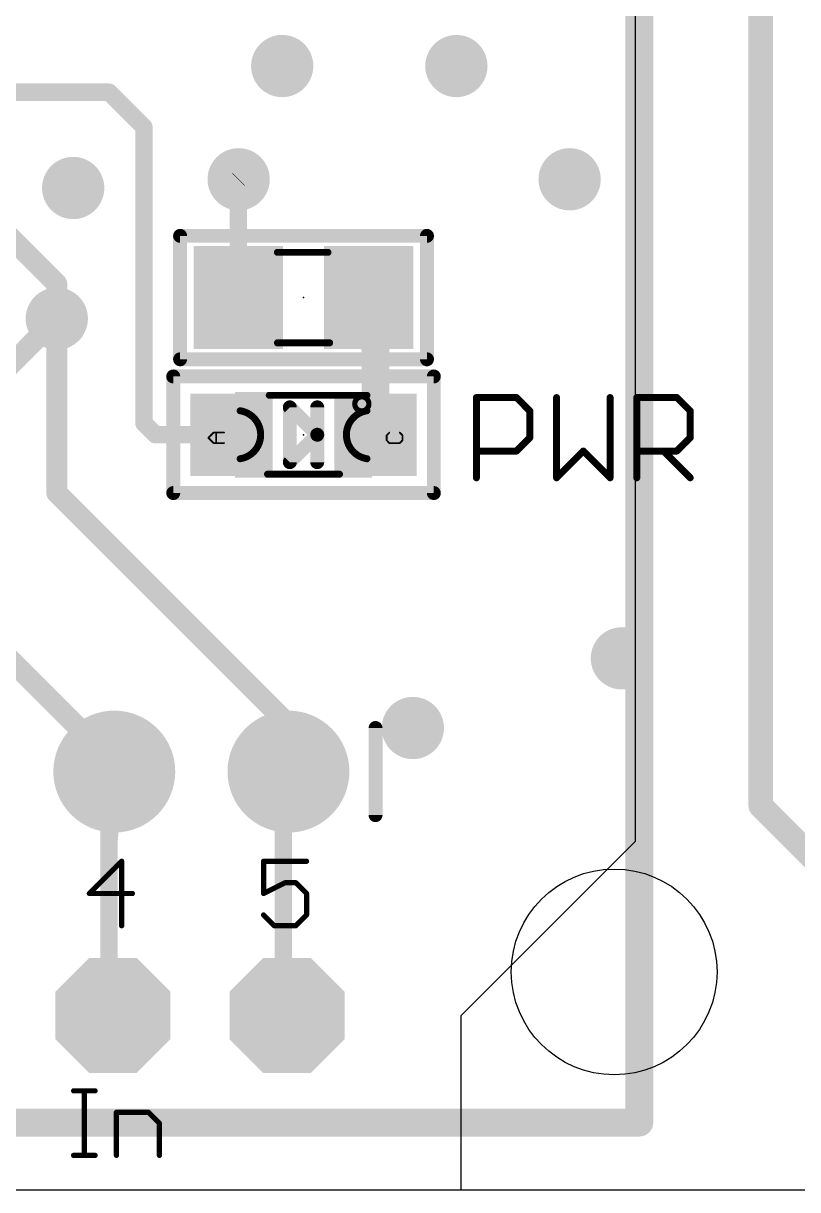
# Model space of a CAD drawing. Extents: x -16 to 117, y 0 to 53.
# Drawn here: x 43.45 to 54.75, y 0 to 17.01 of the extents above; entities that cross this region are included whole.
import ezdxf

# ---------------------------------------------------------------- set-up
doc = ezdxf.new("R2010")
doc.units = 0
for name, color, linetype in [('1', 12, 'CONTINUOUS'), ('16', 132, 'CONTINUOUS'), ('17', 110, 'CONTINUOUS'), ('18', 110, 'CONTINUOUS'), ('20', 53, 'CONTINUOUS'), ('21', 53, 'CONTINUOUS'), ('23', 53, 'CONTINUOUS'), ('51', 253, 'CONTINUOUS')]:
    doc.layers.add(name, color=color, linetype=linetype)

# ---------------------------------------------------------------- blocks, each defined once
blk = doc.blocks.new('RECT')
blk.add_solid([(-0.5, -0.5), (0.5, -0.5), (-0.5, 0.5), (0.5, 0.5)])
blk = doc.blocks.new('ROUNDP')
at = {"const_width": 0.5}
blk.add_lwpolyline([(0, -0.25, 1), (0, 0.25, 1), (0, -0.25)], format="xyb", dxfattribs=at)
blk = doc.blocks.new('OCTAGONP')
at = {"const_width": 0.5}
blk.add_lwpolyline([(-0.25, -0.1036), (-0.25, 0.1036), (-0.1036, 0.25), (0.1036, 0.25), (0.25, 0.1036), (0.25, -0.1036), (0.1036, -0.25), (-0.1036, -0.25), (-0.25, -0.1036), (-0.25, 0.1036)], dxfattribs=at)
blk = doc.blocks.new('ROUNDV')
at = {"const_width": 0.5}
blk.add_lwpolyline([(0, -0.25, 1), (0, 0.25, 1), (0, -0.25)], format="xyb", dxfattribs=at)

msp = doc.modelspace()

# ---------------------------------------------------------------- linework, layer by layer
at = {"layer": '1'}
for points, const_width in [([(54.206, 5.596), (54.206, 19.068)], 0.3556), ([(40.894, 16.002), (44.704, 16.002)], 0.254), ([(44.704, 16.002), (45.212, 15.494)], 0.254), ([(45.212, 15.494), (45.212, 11.176)], 0.254), ([(46.59, 14.728), (46.594, 14.732)], 0.254), ([(46.59, 13.007), (46.59, 14.728)], 0.254), ([(43.942, 13.208), (42.672, 14.478)], 0.3048), ([(43.942, 12.7), (43.942, 13.208)], 0.3048), ([(48.59, 12.245), (48.49, 13.007)], 0.4064), ([(43.942, 12.7), (43.942, 10.16)], 0.3048), ([(48.59, 11.007), (48.59, 12.245)], 0.4064), ([(45.212, 11.176), (45.381, 11.007)], 0.254), ([(45.381, 11.007), (46.49, 11.007)], 0.254), ([(43.942, 10.16), (47.244, 6.858)], 0.3048), ([(42.418, 8.575), (44.704, 6.289)], 0.3048), ([(47.244, 6.858), (47.244, 6.096)], 0.3048), ([(44.704, 6.289), (44.704, 6.096)], 0.3048), ([(44.704, 6.096), (44.7802, 6.096)], 0.3048), ([(44.7802, 6.096), (44.704, 5.08)], 0.254), ([(44.7802, 6.096), (44.704, 5.1562)], 0.254), ([(47.244, 6.096), (47.3202, 6.096)], 0.3048), ([(47.3202, 6.096), (47.3202, 5.5118)], 0.254), ([(47.244, 5.588), (47.244, 2.596)], 0.254), ([(47.3202, 5.5118), (47.244, 5.588)], 0.254), ([(54.206, 5.596), (55.992, 3.81)], 0.3556), ([(44.704, 5.08), (44.704, 5.461)], 0.254), ([(44.704, 5.08), (44.704, 2.596)], 0.254), ([(44.704, 2.596), (44.76, 2.54)], 0.254), ([(47.244, 2.596), (47.3, 2.54)], 0.254)]:
    msp.add_lwpolyline(points, dxfattribs=dict(at, const_width=const_width))
for points, const_width in [([(44.7489, 16.0469, 1), (44.6591, 15.9571)], 0.127), ([(44.704, 15.9385, 1), (44.704, 16.0655)], 0.127), ([(45.2755, 15.494, 1), (45.1485, 15.494)], 0.127), ([(45.1671, 15.4491, 1), (45.2569, 15.5389)], 0.127), ([(46.6535, 14.728, 1), (46.5265, 14.728)], 0.127), ([(46.5451, 14.7729, 1), (46.6349, 14.6831)], 0.127), ([(46.6389, 14.6871, 1), (46.5491, 14.7769)], 0.127), ([(44.0182, 13.208, 1), (43.8658, 13.208)], 0.1524), ([(43.8881, 13.1541, 1), (43.9959, 13.2619)], 0.1524), ([(48.5907, 13.0202, 1), (48.3893, 12.9938)], 0.2032), ([(46.5265, 13.007, 1), (46.6535, 13.007)], 0.127), ([(44.0182, 12.7, 1), (43.8658, 12.7)], 0.1524), ([(43.8658, 12.7, 1), (44.0182, 12.7)], 0.1524), ([(48.6916, 12.245, 1), (48.4884, 12.245)], 0.2032), ([(48.4893, 12.2318, 1), (48.6907, 12.2582)], 0.2032), ([(45.2569, 11.2209, 1), (45.1671, 11.1311)], 0.127), ([(45.1485, 11.176, 1), (45.2755, 11.176)], 0.127), ([(45.381, 11.0705, 1), (45.381, 10.9435)], 0.127), ([(45.3361, 10.9621, 1), (45.4259, 11.0519)], 0.127), ([(46.49, 10.9435, 1), (46.49, 11.0705)], 0.127), ([(48.4884, 11.007, 1), (48.6916, 11.007)], 0.2032), ([(43.9959, 10.2139, 1), (43.8881, 10.1061)], 0.1524), ([(43.8658, 10.16, 1), (44.0182, 10.16)], 0.1524), ([(47.3202, 6.858, 1), (47.1678, 6.858)], 0.1524), ([(47.1901, 6.8041, 1), (47.2979, 6.9119)], 0.1524), ([(44.7802, 6.289, 1), (44.6278, 6.289)], 0.1524), ([(44.6501, 6.2351, 1), (44.7579, 6.3429)], 0.1524), ([(44.704, 6.1722, 1), (44.704, 6.0198)], 0.1524), ([(44.6278, 6.096, 1), (44.7802, 6.096)], 0.1524), ([(44.8435, 6.0913, 1), (44.7169, 6.1007)], 0.127), ([(44.8435, 6.0909, 1), (44.7169, 6.1011)], 0.127), ([(44.7802, 6.0198, 1), (44.7802, 6.1722)], 0.1524), ([(47.244, 6.1722, 1), (47.244, 6.0198)], 0.1524), ([(47.1678, 6.096, 1), (47.3202, 6.096)], 0.1524), ([(47.3837, 6.096, 1), (47.2567, 6.096)], 0.127), ([(47.3202, 6.0198, 1), (47.3202, 6.1722)], 0.1524), ([(47.3075, 5.588, 1), (47.1805, 5.588)], 0.127), ([(47.2889, 5.6329, 1), (47.1991, 5.5431)], 0.127), ([(47.2753, 5.4669, 1), (47.3651, 5.5567)], 0.127), ([(54.2689, 5.6589, 1), (54.1431, 5.5331)], 0.1778), ([(54.1171, 5.596, 1), (54.2949, 5.596)], 0.1778), ([(44.7675, 5.461, 1), (44.6405, 5.461)], 0.127), ([(47.2567, 5.5118, 1), (47.3837, 5.5118)], 0.127), ([(44.6407, 5.1613, 1), (44.7673, 5.1511)], 0.127), ([(44.7675, 5.08, 1), (44.6405, 5.08)], 0.127), ([(44.6407, 5.0847, 1), (44.7673, 5.0753)], 0.127), ([(44.6405, 5.08, 1), (44.7675, 5.08)], 0.127), ([(44.7489, 2.6409, 1), (44.6591, 2.5511)], 0.127), ([(47.2889, 2.6409, 1), (47.1991, 2.5511)], 0.127), ([(44.6405, 2.596, 1), (44.7675, 2.596)], 0.127), ([(44.7151, 2.4951, 1), (44.8049, 2.5849)], 0.127), ([(47.1805, 2.596, 1), (47.3075, 2.596)], 0.127), ([(47.2551, 2.4951, 1), (47.3449, 2.5849)], 0.127)]:
    msp.add_lwpolyline(points, format="xyb", dxfattribs=dict(at, const_width=const_width))
at = {"layer": '16'}
for points, const_width in [([(52.436, 0.978), (52.436, 52.832)], 0.4064), ([(41.91, 10.668), (43.942, 12.7)], 0.3048), ([(0.366, 0.978), (52.436, 0.978)], 0.4064)]:
    msp.add_lwpolyline(points, dxfattribs=dict(at, const_width=const_width))
for points, const_width in [([(43.9959, 12.6461, 1), (43.8881, 12.7539)], 0.1524), ([(52.3344, 0.978, 1), (52.5376, 0.978)], 0.2032), ([(52.436, 0.8764, 1), (52.436, 1.0796)], 0.2032)]:
    msp.add_lwpolyline(points, format="xyb", dxfattribs=dict(at, const_width=const_width))
at = {"layer": '20'}
msp.add_line((3, 0), (114.46, 0), dxfattribs=at)
msp.add_circle((52.07, 3.175), 1.5, dxfattribs=at)
at = {"layer": '21'}
for points, const_width in [([(45.74, 12.107), (45.74, 13.907)], 0.2032), ([(45.74, 13.907), (49.34, 13.907)], 0.2032), ([(49.34, 13.907), (49.34, 12.107)], 0.2032), ([(49.34, 12.107), (45.74, 12.107)], 0.2032), ([(45.64, 10.157), (45.64, 11.857)], 0.2032), ([(45.64, 11.857), (49.44, 11.857)], 0.2032), ([(49.44, 11.857), (49.44, 10.157)], 0.2032), ([(50.0608, 10.3798), (50.0608, 11.5492)], 0.1016), ([(50.0608, 11.5492), (50.6455, 11.5492)], 0.1016), ([(50.6455, 11.5492), (50.8404, 11.3543)], 0.1016), ([(51.2302, 11.5492), (51.2302, 10.3798)], 0.1016), ([(52.0098, 10.3798), (52.0098, 11.5492)], 0.1016), ([(52.3996, 10.3798), (52.3996, 11.5492)], 0.1016), ([(52.3996, 11.5492), (52.9843, 11.5492)], 0.1016), ([(52.9843, 11.5492), (53.1792, 11.3543)], 0.1016), ([(47.74, 11.007), (47.34, 11.407)], 0.2032), ([(47.34, 11.407), (47.34, 10.607)], 0.2032), ([(47.74, 11.407), (47.74, 11.007)], 0.2032), ([(50.8404, 11.3543), (50.8404, 10.9645)], 0.1016), ([(53.1792, 11.3543), (53.1792, 10.9645)], 0.1016), ([(47.34, 10.607), (47.74, 11.007)], 0.2032), ([(47.74, 11.007), (47.74, 10.607)], 0.2032), ([(50.8404, 10.9645), (50.6455, 10.7696)], 0.1016), ([(53.1792, 10.9645), (52.9843, 10.7696)], 0.1016), ([(50.6455, 10.7696), (50.0608, 10.7696)], 0.1016), ([(51.2302, 10.3798), (51.62, 10.7696)], 0.1016), ([(51.62, 10.7696), (52.0098, 10.3798)], 0.1016), ([(52.9843, 10.7696), (52.3996, 10.7696)], 0.1016), ([(52.7894, 10.7696), (53.1792, 10.3798)], 0.1016), ([(49.44, 10.157), (45.64, 10.157)], 0.2032), ([(44.8874, 4.7887), (44.4171, 4.3184)], 0.0762), ([(44.8874, 3.8481), (44.8874, 4.7887)], 0.0762), ([(47.5842, 4.7887), (46.9571, 4.7887)], 0.0762), ([(46.9571, 4.7887), (46.9571, 4.3184)], 0.0762), ([(46.9571, 4.3184), (47.2706, 4.4752)], 0.0762), ([(47.2706, 4.4752), (47.4274, 4.4752)], 0.0762), ([(47.4274, 4.4752), (47.5842, 4.3184)], 0.0762), ([(44.4171, 4.3184), (45.0442, 4.3184)], 0.0762), ([(47.5842, 4.3184), (47.5842, 4.0049)], 0.0762), ([(47.1139, 3.8481), (46.9571, 4.0049)], 0.0762), ([(47.5842, 4.0049), (47.4274, 3.8481)], 0.0762), ([(47.4274, 3.8481), (47.1139, 3.8481)], 0.0762), ([(44.187, 1.441), (44.5005, 1.441)], 0.0762), ([(44.3438, 0.5004), (44.3438, 1.441)], 0.0762), ([(44.8107, 0.5004), (44.8107, 1.1275)], 0.0762), ([(44.8107, 1.1275), (45.281, 1.1275)], 0.0762), ([(45.281, 1.1275), (45.4377, 0.9707)], 0.0762), ([(45.4377, 0.9707), (45.4377, 0.5004)], 0.0762), ([(44.187, 0.5004), (44.5005, 0.5004)], 0.0762)]:
    msp.add_lwpolyline(points, dxfattribs=dict(at, const_width=const_width))
for points, const_width in [([(45.7908, 13.907, 1), (45.6892, 13.907)], 0.1016), ([(45.74, 13.9578, 1), (45.74, 13.8562)], 0.1016), ([(49.3908, 13.907, 1), (49.2892, 13.907)], 0.1016), ([(49.34, 13.8562, 1), (49.34, 13.9578)], 0.1016), ([(45.74, 12.1578, 1), (45.74, 12.0562)], 0.1016), ([(45.6892, 12.107, 1), (45.7908, 12.107)], 0.1016), ([(49.2892, 12.107, 1), (49.3908, 12.107)], 0.1016), ([(49.34, 12.0562, 1), (49.34, 12.1578)], 0.1016), ([(45.6908, 11.857, 1), (45.5892, 11.857)], 0.1016), ([(45.64, 11.9078, 1), (45.64, 11.8062)], 0.1016), ([(49.4908, 11.857, 1), (49.3892, 11.857)], 0.1016), ([(49.44, 11.8062, 1), (49.44, 11.9078)], 0.1016), ([(50.0862, 11.5492, 1), (50.0354, 11.5492)], 0.0508), ([(50.0608, 11.5746, 1), (50.0608, 11.5238)], 0.0508), ([(50.6635, 11.5672, 1), (50.6275, 11.5312)], 0.0508), ([(50.6455, 11.5238, 1), (50.6455, 11.5746)], 0.0508), ([(51.2556, 11.5492, 1), (51.2048, 11.5492)], 0.0508), ([(52.0352, 11.5492, 1), (51.9844, 11.5492)], 0.0508), ([(52.425, 11.5492, 1), (52.3742, 11.5492)], 0.0508), ([(52.3996, 11.5746, 1), (52.3996, 11.5238)], 0.0508), ([(53.0023, 11.5672, 1), (52.9663, 11.5312)], 0.0508), ([(52.9843, 11.5238, 1), (52.9843, 11.5746)], 0.0508), ([(47.3759, 11.4429, 1), (47.3041, 11.3711)], 0.1016), ([(47.3908, 11.407, 1), (47.2892, 11.407)], 0.1016), ([(47.7908, 11.407, 1), (47.6892, 11.407)], 0.1016), ([(50.8658, 11.3543, 1), (50.815, 11.3543)], 0.0508), ([(50.8224, 11.3363, 1), (50.8584, 11.3723)], 0.0508), ([(53.2046, 11.3543, 1), (53.1538, 11.3543)], 0.0508), ([(53.1612, 11.3363, 1), (53.1972, 11.3723)], 0.0508), ([(47.7908, 11.007, 1), (47.6892, 11.007)], 0.1016), ([(47.6892, 11.007, 1), (47.7908, 11.007)], 0.1016), ([(47.7759, 10.9711, 1), (47.7041, 11.0429)], 0.1016), ([(47.7041, 10.9711, 1), (47.7759, 11.0429)], 0.1016), ([(50.815, 10.9645, 1), (50.8658, 10.9645)], 0.0508), ([(50.8584, 10.9465, 1), (50.8224, 10.9825)], 0.0508), ([(53.1538, 10.9645, 1), (53.2046, 10.9645)], 0.0508), ([(53.1972, 10.9465, 1), (53.1612, 10.9825)], 0.0508), ([(50.0608, 10.795, 1), (50.0608, 10.7442)], 0.0508), ([(50.6275, 10.7876, 1), (50.6635, 10.7516)], 0.0508), ([(50.6455, 10.7442, 1), (50.6455, 10.795)], 0.0508), ([(51.638, 10.7876, 1), (51.602, 10.7516)], 0.0508), ([(51.638, 10.7516, 1), (51.602, 10.7876)], 0.0508), ([(52.3996, 10.795, 1), (52.3996, 10.7442)], 0.0508), ([(52.8074, 10.7876, 1), (52.7714, 10.7516)], 0.0508), ([(52.9663, 10.7876, 1), (53.0023, 10.7516)], 0.0508), ([(52.9843, 10.7442, 1), (52.9843, 10.795)], 0.0508), ([(47.3041, 10.6429, 1), (47.3759, 10.5711)], 0.1016), ([(47.2892, 10.607, 1), (47.3908, 10.607)], 0.1016), ([(47.6892, 10.607, 1), (47.7908, 10.607)], 0.1016), ([(50.0354, 10.3798, 1), (50.0862, 10.3798)], 0.0508), ([(51.2122, 10.3978, 1), (51.2482, 10.3618)], 0.0508), ([(51.2048, 10.3798, 1), (51.2556, 10.3798)], 0.0508), ([(51.9844, 10.3798, 1), (52.0352, 10.3798)], 0.0508), ([(51.9918, 10.3618, 1), (52.0278, 10.3978)], 0.0508), ([(52.3742, 10.3798, 1), (52.425, 10.3798)], 0.0508), ([(53.1612, 10.3618, 1), (53.1972, 10.3978)], 0.0508), ([(45.64, 10.2078, 1), (45.64, 10.1062)], 0.1016), ([(45.5892, 10.157, 1), (45.6908, 10.157)], 0.1016), ([(49.3892, 10.157, 1), (49.4908, 10.157)], 0.1016), ([(49.44, 10.1062, 1), (49.44, 10.2078)], 0.1016), ([(44.9064, 4.7887, 1), (44.8683, 4.7887)], 0.0381), ([(44.9009, 4.7752, 1), (44.8739, 4.8022)], 0.0381), ([(46.9571, 4.8078, 1), (46.9571, 4.7697)], 0.0381), ([(46.9762, 4.7887, 1), (46.9381, 4.7887)], 0.0381), ([(47.5842, 4.7697, 1), (47.5842, 4.8078)], 0.0381), ([(47.2706, 4.4942, 1), (47.2706, 4.4561)], 0.0381), ([(47.2792, 4.4581, 1), (47.2621, 4.4922)], 0.0381), ([(47.4409, 4.4886, 1), (47.4139, 4.4617)], 0.0381), ([(47.4274, 4.4561, 1), (47.4274, 4.4942)], 0.0381), ([(44.4171, 4.3375, 1), (44.4171, 4.2994)], 0.0381), ([(44.4036, 4.3319, 1), (44.4306, 4.3049)], 0.0381), ([(45.0442, 4.2994, 1), (45.0442, 4.3375)], 0.0381), ([(46.9486, 4.3354, 1), (46.9656, 4.3014)], 0.0381), ([(46.9381, 4.3184, 1), (46.9762, 4.3184)], 0.0381), ([(47.6032, 4.3184, 1), (47.5651, 4.3184)], 0.0381), ([(47.5707, 4.3049, 1), (47.5976, 4.3319)], 0.0381), ([(46.9706, 4.0183, 1), (46.9436, 3.9914)], 0.0381), ([(47.5651, 4.0049, 1), (47.6032, 4.0049)], 0.0381), ([(47.5976, 3.9914, 1), (47.5707, 4.0183)], 0.0381), ([(44.8683, 3.8481, 1), (44.9064, 3.8481)], 0.0381), ([(47.1139, 3.8672, 1), (47.1139, 3.8291)], 0.0381), ([(47.1004, 3.8346, 1), (47.1273, 3.8616)], 0.0381), ([(47.4139, 3.8616, 1), (47.4409, 3.8346)], 0.0381), ([(47.4274, 3.8291, 1), (47.4274, 3.8672)], 0.0381), ([(44.187, 1.4601, 1), (44.187, 1.422)], 0.0381), ([(44.3628, 1.441, 1), (44.3247, 1.441)], 0.0381), ([(44.5005, 1.422, 1), (44.5005, 1.4601)], 0.0381), ([(44.8297, 1.1275, 1), (44.7916, 1.1275)], 0.0381), ([(44.8107, 1.1465, 1), (44.8107, 1.1084)], 0.0381), ([(45.2944, 1.1409, 1), (45.2675, 1.114)], 0.0381), ([(45.281, 1.1084, 1), (45.281, 1.1465)], 0.0381), ([(45.4568, 0.9707, 1), (45.4187, 0.9707)], 0.0381), ([(45.4243, 0.9572, 1), (45.4512, 0.9842)], 0.0381), ([(44.187, 0.5195, 1), (44.187, 0.4814)], 0.0381), ([(44.3247, 0.5004, 1), (44.3628, 0.5004)], 0.0381), ([(44.5005, 0.4814, 1), (44.5005, 0.5195)], 0.0381), ([(44.7916, 0.5004, 1), (44.8297, 0.5004)], 0.0381), ([(45.4187, 0.5004, 1), (45.4568, 0.5004)], 0.0381)]:
    msp.add_lwpolyline(points, format="xyb", dxfattribs=dict(at, const_width=const_width))
at = {"layer": '23'}
for p in [(47.54, 13.007), (47.54, 11.007)]:
    msp.add_point(p, dxfattribs=at)
at = {"layer": '51'}
for p, q in [((52.38, 5.08), (52.38, 37.846)), ((49.84, 2.54), (52.38, 5.08)), ((49.84, 0), (49.84, 2.54)), ((-16.2, 0), (49.84, 0))]:
    msp.add_line(p, q, dxfattribs=at)
for points, const_width in [([(47.896, 13.667), (47.159, 13.667)], 0.1016), ([(47.921, 12.347), (47.159, 12.347)], 0.1016), ([(47.04, 11.582), (48.465, 11.582)], 0.1016), ([(46.1525, 10.9621), (46.2288, 11.0384)], 0.0254), ([(46.2288, 10.8858), (46.1525, 10.9621)], 0.0254), ([(46.2288, 11.0384), (46.3813, 11.0384)], 0.0254), ([(46.3813, 10.8858), (46.2288, 10.8858)], 0.0254), ([(46.2669, 10.8858), (46.2669, 11.0384)], 0.0254), ([(48.7906, 11.0384), (48.7525, 11.0002)], 0.0254), ([(48.7525, 11.0002), (48.7525, 10.924)], 0.0254), ([(48.7525, 10.924), (48.7906, 10.8858)], 0.0254), ([(48.7906, 10.8858), (48.9432, 10.8858)], 0.0254), ([(48.9813, 11.0002), (48.9432, 11.0384)], 0.0254), ([(48.9432, 10.8858), (48.9813, 10.924)], 0.0254), ([(48.9813, 10.924), (48.9813, 11.0002)], 0.0254), ([(48.065, 10.432), (47.015, 10.432)], 0.1016), ([(48.5902, 5.461), (48.5902, 6.731)], 0.2032)]:
    msp.add_lwpolyline(points, dxfattribs=dict(at, const_width=const_width))
for points, const_width in [([(47.159, 13.6924, 1), (47.159, 13.6416)], 0.0508), ([(47.896, 13.6416, 1), (47.896, 13.6924)], 0.0508), ([(47.159, 12.3724, 1), (47.159, 12.3216)], 0.0508), ([(47.921, 12.3216, 1), (47.921, 12.3724)], 0.0508), ([(47.04, 11.6074, 1), (47.04, 11.5566)], 0.0508), ([(48.39, 11.354, 1), (48.39, 11.56, 1), (48.39, 11.354)], 0.0762), ([(48.465, 11.5566, 1), (48.465, 11.6074)], 0.0508), ([(46.615, 10.657, 0.8571), (46.615, 11.357)], 0.1016), ([(46.6189, 11.3821, 1), (46.6111, 11.3319)], 0.0508), ([(48.465, 11.357, 0.8571), (48.465, 10.657)], 0.1016), ([(48.4689, 11.3319, 1), (48.4611, 11.3821)], 0.0508), ([(46.157, 10.9666, 1), (46.148, 10.9576)], 0.0127), ([(46.148, 10.9666, 1), (46.157, 10.9576)], 0.0127), ([(46.2288, 11.0447, 1), (46.2288, 11.032)], 0.0127), ([(46.2288, 10.8922, 1), (46.2288, 10.8795)], 0.0127), ([(46.2333, 11.0339, 1), (46.2243, 11.0428)], 0.0127), ([(46.2243, 10.8813, 1), (46.2333, 10.8903)], 0.0127), ([(46.2733, 11.0384, 1), (46.2606, 11.0384)], 0.0127), ([(46.2606, 10.8858, 1), (46.2733, 10.8858)], 0.0127), ([(46.3813, 11.032, 1), (46.3813, 11.0447)], 0.0127), ([(46.3813, 10.8795, 1), (46.3813, 10.8922)], 0.0127), ([(48.748, 11.0047, 1), (48.757, 10.9957)], 0.0127), ([(48.757, 10.9284, 1), (48.748, 10.9195)], 0.0127), ([(48.7589, 11.0002, 1), (48.7462, 11.0002)], 0.0127), ([(48.7462, 10.924, 1), (48.7589, 10.924)], 0.0127), ([(48.7906, 10.8922, 1), (48.7906, 10.8795)], 0.0127), ([(48.7951, 11.0339, 1), (48.7861, 11.0428)], 0.0127), ([(48.7861, 10.8813, 1), (48.7951, 10.8903)], 0.0127), ([(48.9477, 11.0428, 1), (48.9387, 11.0339)], 0.0127), ([(48.9387, 10.8903, 1), (48.9477, 10.8813)], 0.0127), ([(48.9432, 10.8795, 1), (48.9432, 10.8922)], 0.0127), ([(48.9877, 11.0002, 1), (48.975, 11.0002)], 0.0127), ([(48.975, 10.924, 1), (48.9877, 10.924)], 0.0127), ([(48.9768, 10.9957, 1), (48.9858, 11.0047)], 0.0127), ([(48.9858, 10.9195, 1), (48.9768, 10.9284)], 0.0127), ([(46.6111, 10.6821, 1), (46.6189, 10.6319)], 0.0508), ([(48.4611, 10.6319, 1), (48.4689, 10.6821)], 0.0508), ([(47.015, 10.4574, 1), (47.015, 10.4066)], 0.0508), ([(48.065, 10.4066, 1), (48.065, 10.4574)], 0.0508), ([(48.641, 6.731, 1), (48.5394, 6.731)], 0.1016), ([(48.5394, 5.461, 1), (48.641, 5.461)], 0.1016)]:
    msp.add_lwpolyline(points, format="xyb", dxfattribs=dict(at, const_width=const_width))

# ---------------------------------------------------------------- block references
at = {"layer": '1'}
for p, xscale, yscale, rotation in [((46.59, 13.007), 1.3, 1.5, 180), ((48.49, 13.007), 1.3, 1.5, 180), ((46.49, 11.007), 1.2, 1.2, 270), ((48.59, 11.007), 1.2, 1.2, 270)]:
    msp.add_blockref('RECT', p, dxfattribs=dict(at, xscale=xscale, yscale=yscale, rotation=rotation))
at = {"layer": '17', "xscale": 1.778, "yscale": 1.778, "rotation": 270}
for p in [(44.7802, 6.096), (44.7802, 6.096), (47.3202, 6.096), (47.3202, 6.096)]:
    msp.add_blockref('ROUNDP', p, dxfattribs=at)
at = {"layer": '17', "xscale": 1.6764, "yscale": 1.6764}
for p in [(44.76, 2.54), (44.76, 2.54), (47.3, 2.54), (47.3, 2.54)]:
    msp.add_blockref('OCTAGONP', p, dxfattribs=at)
at = {"layer": '18', "xscale": 0.908, "yscale": 0.908}
for p in [(47.229, 16.383), (47.229, 16.383), (49.769, 16.383), (49.769, 16.383), (46.594, 14.732), (46.594, 14.732), (51.42, 14.732), (51.42, 14.732), (44.181, 14.605), (44.181, 14.605), (43.942, 12.7), (43.942, 12.7), (52.182, 7.747), (52.182, 7.747), (49.134, 6.731), (49.134, 6.731)]:
    msp.add_blockref('ROUNDV', p, dxfattribs=at)
at = {"layer": '51'}
for p, xscale, yscale, rotation in [((46.8094, 13.0059), 0.7501, 1.4501, 180), ((48.2572, 13.0059), 0.7501, 1.4501, 180), ((46.79, 11.4695), 0.325, 0.5, 270), ((48.171, 11.457), 0.3, 0.262, 270), ((48.5025, 11.4695), 0.325, 0.075, 270), ((46.915, 11.257), 0.15, 0.25, 270), ((48.165, 11.257), 0.15, 0.25, 270), ((46.9525, 11.007), 0.4, 0.175, 270), ((48.1275, 11.007), 0.4, 0.175, 270), ((46.915, 10.757), 0.15, 0.25, 270), ((48.165, 10.757), 0.15, 0.25, 270), ((46.79, 10.5445), 0.325, 0.5, 270), ((48.29, 10.5445), 0.325, 0.5, 270), ((44.7802, 6.096), 0.508, 0.508, 180), ((47.3202, 6.096), 0.508, 0.508, 180)]:
    msp.add_blockref('RECT', p, dxfattribs=dict(at, xscale=xscale, yscale=yscale, rotation=rotation))

doc.saveas('drawing.dxf')
